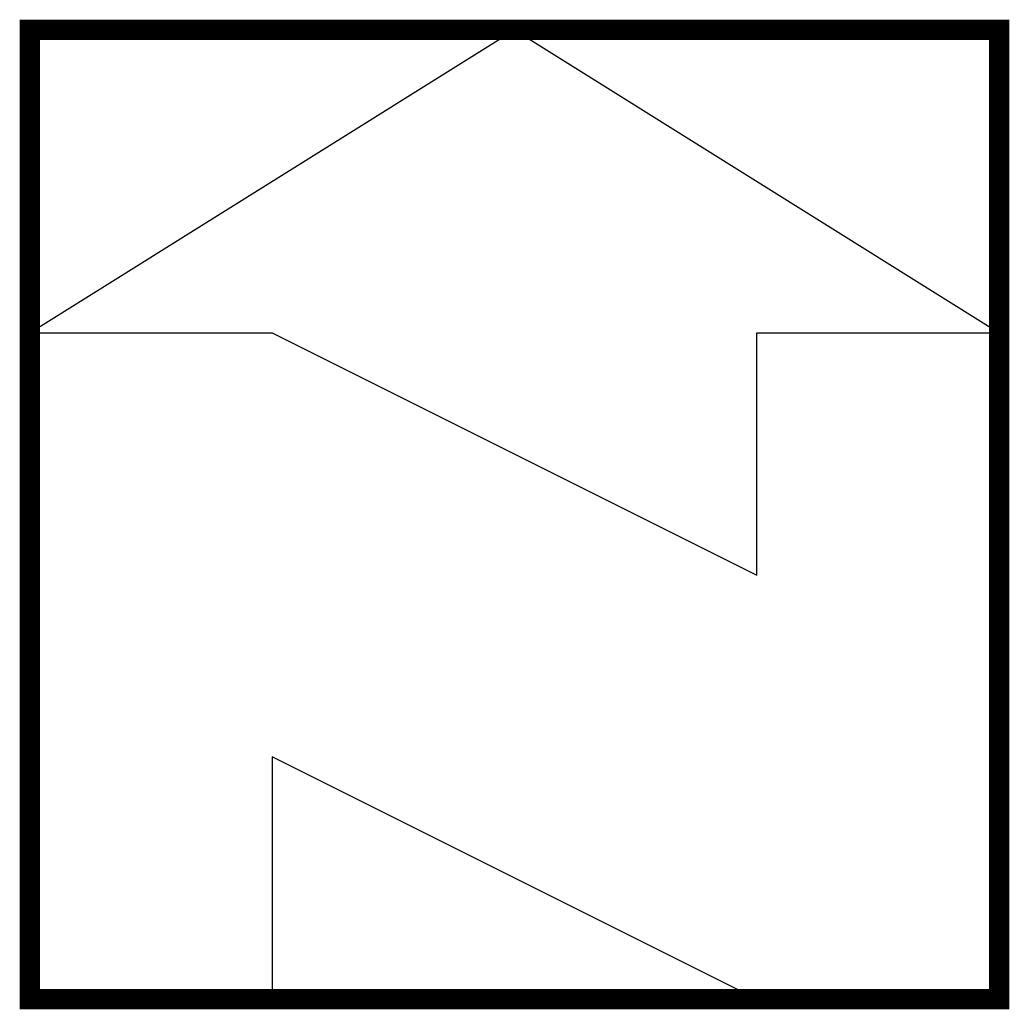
# Model space of a CAD drawing. Extents: x -2042 to 2042, y -2042 to 2042.
import ezdxf

# ---------------------------------------------------------------- set-up
doc = ezdxf.new("R2010")
doc.units = 0
doc.layers.get('0').update_dxf_attribs({"linetype": 'CONTINUOUS'})

msp = doc.modelspace()

# ---------------------------------------------------------------- linework, layer by layer
at = {"color": 0}
for p, q in [((-2000, 750), (0, 2000)), ((0, 2000), (2000, 750)), ((-2000, 750), (-1000, 750)), ((-1000, 750), (1000, -250)), ((1000, -250), (1000, 750)), ((1000, 750), (2000, 750)), ((1000, -2000), (-1000, -1000)), ((-1000, -1000), (-1000, -2000))]:
    msp.add_line(p, q, dxfattribs=at)
at = {"color": 0, "const_width": 83.3}
msp.add_lwpolyline([(-2000, -2000), (2000, -2000), (2000, 2000), (-2000, 2000)], close=True, dxfattribs=at)

doc.saveas('drawing.dxf')
